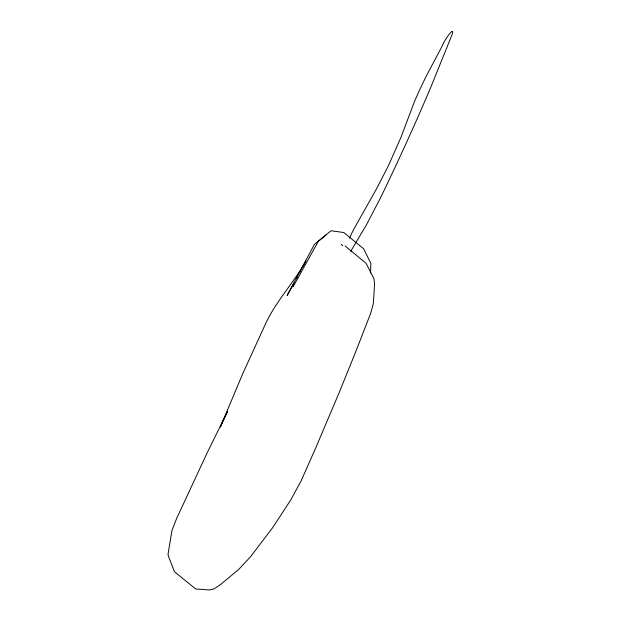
<?xml version="1.0" encoding="UTF-8"?>
<svg xmlns="http://www.w3.org/2000/svg" width="621" height="621" viewBox="0 0 621 621"><rect width="100%" height="100%" fill="white"/><g stroke="black" fill="none" stroke-linecap="round" stroke-linejoin="round"><path stroke-width="0.93" d="M370.527 273.108L370.869 263.444L363.704 248.858L343.793 232.518L331.047 230.756L318.371 241.243L292.98 287.026M220.354 426.992L242.695 373.788L265.361 324.24C275.126 302.823 291.381 285.427 303.327 265.33M220.416 426.961L227.441 411.591L207.235 452.709L176.636 518.481L171.986 530.373L168.392 552.007L168.05 554.631L168.501 556.408L174.478 571.731L195.662 588.972L209.549 589.95L214.136 588.855L221.006 584.175L238.891 569.24L250.372 556.905L272.464 527.935L290.768 499.928L301.069 480.964L315.996 447.299L339.182 392.581L355.414 352.542L370.644 313.38L373.345 303.622L374.61 283.386L373.811 278.41L366.017 263.257L345.129 245.994M293.989 282.959L287.135 295.495L314.335 244.542L326.553 234.42M296.271 278.775L297.18 277.106M299.92 272.091L300.836 270.414M303.118 266.238L305.858 261.224M304.197 263.909L305.827 261.13M350.64 251.396L366.406 224.88L380.168 198.534A1791.647 409.402 -50.6 0 0 431.362 85.877L452.391 33.821C454.595 25.011 443.526 42.135 443.316 43.493A33.868 7.739 -50.6 0 0 441.337 47.701L426.526 75.622A350.997 80.202 -50.6 0 0 414.347 101.867L400.956 137.373L388.397 165.768L376.458 188.955L353.403 229.941A138.537 31.655 -50.6 0 0 349.483 238.2M341.317 244.441L342.792 245.652"/></g></svg>
